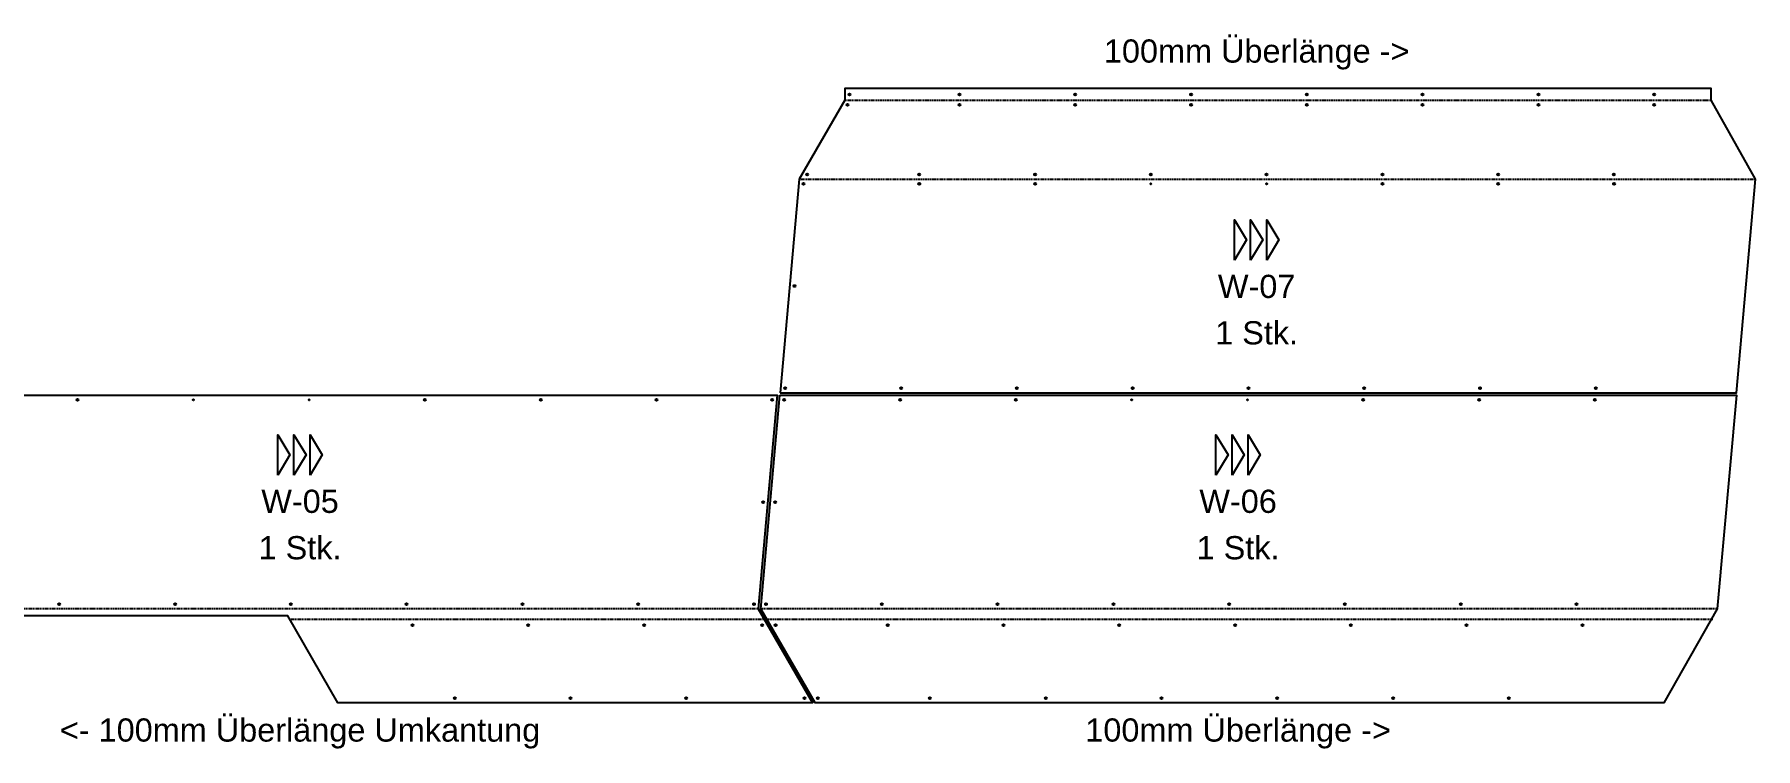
# Model space of a CAD drawing. Header units: millimetres. Extents: x 3800000 to 6300000, y 450000 to 1350000.
# Drawn here: x 6188009 to 6195422, y 1208098 to 1211176 of the extents above; entities that cross this region are included whole.
import ezdxf

# ---------------------------------------------------------------- set-up
doc = ezdxf.new("R2010")
doc.units = ezdxf.units.MM
doc.linetypes.add('Strichliert 5_2.5mm', pattern=[7.5, 5, -2.5])
for name, color, linetype, true_color in [('ANSICHT Paneel Verlegerichtung', 1, 'Continuous', 0xff0000), ('Bohr', 3, 'Continuous', 0x00ff00), ('FERTIGUNG 04 Fräsung Ansichtseite 90°', 1, 'Strichliert 5_2.5mm', 0xff0000), ('FERTIGUNG 04 Fräsung Rückseite 135°', 5, 'Strichliert 5_2.5mm', 0x0000ff), ('FERTIGUNG 04 Fräsung Rückseite 90°', 4, 'Strichliert 5_2.5mm', 0x00ffff), ('Outside', 2, 'Continuous', 0xffff00), ('TXT', 7, 'Continuous', 0xffffff)]:
    doc.layers.add(name, color=color, linetype=linetype, true_color=true_color)
doc.styles.add('Arial Regular', font='arial.ttf')

msp = doc.modelspace()

# ---------------------------------------------------------------- linework, layer by layer
at = {"layer": 'ANSICHT Paneel Verlegerichtung'}
for points in [[(6193177.6, 1210203.1), (6193177.6, 1210376.7), (6193229.7, 1210289.9)], [(6193247, 1210203.1), (6193247, 1210376.7), (6193299.1, 1210289.9)], [(6193316.4, 1210203.1), (6193316.4, 1210376.7), (6193368.5, 1210289.9)], [(6189057.3, 1209277), (6189057.3, 1209450.6), (6189109.4, 1209363.8)], [(6189126.7, 1209277), (6189126.7, 1209450.6), (6189178.8, 1209363.8)], [(6189196.2, 1209277), (6189196.2, 1209450.6), (6189248.2, 1209363.8)], [(6193097.7, 1209277), (6193097.7, 1209450.6), (6193149.7, 1209363.8)], [(6193167.1, 1209277), (6193167.1, 1209450.6), (6193219.2, 1209363.8)], [(6193236.5, 1209277), (6193236.5, 1209450.6), (6193288.6, 1209363.8)]]:
    msp.add_lwpolyline(points, close=True, dxfattribs=at)
at = {"layer": 'Bohr', "linetype": 'ByBlock', "lineweight": -2}
for centre, radius in [((6191518.9, 1210917.1, 0.3), 4.25), ((6191992.9, 1210917.1, 0.6), 4.25), ((6192491.7, 1210917.1, 0.6), 4.25), ((6192990.4, 1210917.1, 0.6), 4.25), ((6193489.1, 1210917.1, 0.6), 4.25), ((6193987.8, 1210917.1, 0.6), 4.25), ((6194486.5, 1210917.1, 0.6), 4.25), ((6194985.3, 1210917.1, 0.6), 4.25), ((6191510.4, 1210872.1, 0), 4.25), ((6191992.9, 1210872.1, 0), 4.25), ((6192491.7, 1210872.1, 0), 4.25), ((6192990.4, 1210872.1, 0), 4.25), ((6193489.1, 1210872.1, 0), 4.25), ((6193987.8, 1210872.1, 0), 4.25), ((6194486.5, 1210872.1, 0), 4.25), ((6194985.3, 1210872.1, 0), 4.25), ((6191337.2, 1210572.1, 0), 4.25), ((6191819.7, 1210572.1, 0), 4.25), ((6192318.5, 1210572.1, 0), 4.25), ((6192817.2, 1210572.1, 0), 4.25), ((6193315.9, 1210572.1, 0), 4.25), ((6193814.6, 1210572.1, 0), 4.25), ((6194313.3, 1210572.1, 0), 4.25), ((6194812.1, 1210572.1, 0), 4.25), ((6191321.2, 1210532.1), 4.25), ((6191820.1, 1210532.1), 4.25), ((6192318.8, 1210532.1), 4.25), ((6192817.5, 1210532.1), 2.55), ((6193316.2, 1210532.1), 2.55), ((6193814.9, 1210532.1), 4.25), ((6194313.7, 1210532.1), 4.25), ((6194812.4, 1210532.1), 4.25), ((6191281.9, 1210091.6, 0), 4.25), ((6191242.7, 1209651.2, 0), 4.25), ((6191741.5, 1209651.2, 0), 4.25), ((6192240.3, 1209651.2, 0), 4.25), ((6192739, 1209651.2, 0), 4.25), ((6193237.7, 1209651.2, 0), 4.25), ((6193736.4, 1209651.2, 0), 4.25), ((6194235.1, 1209651.2, 0), 4.25), ((6194733.9, 1209651.2, 0), 4.25), ((6188194.5, 1209601, -0.6), 4.25), ((6188693.2, 1209601, -0.6), 2.55), ((6189192, 1209601, -0.6), 2.55), ((6189690.7, 1209601, -0.6), 4.25), ((6190189.4, 1209601, -0.6), 4.25), ((6190688.1, 1209601, -0.6), 4.25), ((6191186.8, 1209601, -0.6), 4.25), ((6191238.5, 1209601, -0.6), 4.25), ((6191737.4, 1209601, -0.6), 4.25), ((6192236.1, 1209601, -0.6), 4.25), ((6192734.8, 1209601, -0.6), 2.55), ((6193233.6, 1209601, -0.6), 2.55), ((6193732.3, 1209601, -0.6), 4.25), ((6194231, 1209601, -0.6), 4.25), ((6194729.7, 1209601, -0.6), 4.25), ((6191147.4, 1209160.5, -0.3), 4.25), ((6191199.1, 1209160.5, -0.3), 4.25), ((6188115.7, 1208720), 4.25), ((6188614.4, 1208720), 4.25), ((6189113.1, 1208720), 4.25), ((6189611.8, 1208720), 4.25), ((6190110.5, 1208720), 4.25), ((6190609.3, 1208720), 4.25), ((6191108, 1208720), 4.25), ((6191159.7, 1208720), 4.25), ((6191658.6, 1208720), 4.25), ((6192157.3, 1208720), 4.25), ((6192656, 1208720), 4.25), ((6193154.7, 1208720), 4.25), ((6193653.4, 1208720), 4.25), ((6194152.2, 1208720), 4.25), ((6194650.9, 1208720), 4.25), ((6189637.1, 1208630), 4.25), ((6190135.8, 1208630), 4.25), ((6190634.6, 1208630), 4.25), ((6191143.6, 1208630), 4.25), ((6191201.3, 1208630), 4.25), ((6191683.9, 1208630), 4.25), ((6192182.6, 1208630), 4.25), ((6192681.3, 1208630), 4.25), ((6193180, 1208630), 4.25), ((6193678.7, 1208630), 4.25), ((6194177.5, 1208630), 4.25), ((6194676.2, 1208630), 4.25), ((6189819, 1208315), 4.25), ((6190317.7, 1208315), 4.25), ((6190816.4, 1208315), 4.25), ((6191325.5, 1208315), 4.25), ((6191383.2, 1208315), 4.25), ((6191865.7, 1208315), 4.25), ((6192364.5, 1208315), 4.25), ((6192863.2, 1208315), 4.25), ((6193361.9, 1208315), 4.25), ((6193860.6, 1208315), 4.25), ((6194359.3, 1208315), 4.25)]:
    msp.add_circle(centre, radius, dxfattribs=at)
at = {"layer": 'FERTIGUNG 04 Fräsung Ansichtseite 90°'}
for p, q in [((6191152.3, 1208655), (6189108.3, 1208655)), ((6195237.5, 1208655, 0), (6191163.8, 1208655, 0))]:
    msp.add_line(p, q, dxfattribs=at)
at = {"layer": 'FERTIGUNG 04 Fräsung Rückseite 135°'}
for p, q in [((6191302.6, 1210552.1, 0.6), (6195422.1, 1210552.1, 0.6)), ((6191126.3, 1208700, 0), (6187096.4, 1208700, 0)), ((6195257.3, 1208700, 0), (6191137.8, 1208700, 0))]:
    msp.add_line(p, q, dxfattribs=at)
at = {"layer": 'FERTIGUNG 04 Fräsung Rückseite 90°'}
msp.add_line((6191498.9, 1210892.1, 0.6), (6195231.1, 1210892.1, 0.6), dxfattribs=at)
at = {"layer": 'Outside'}
for points in [[(6191220.8, 1209631.2), (6195340.3, 1209631.2), (6195422.1, 1210552.1), (6195231.1, 1210892.1), (6195231.1, 1210942.1), (6191498.9, 1210942.1), (6191498.9, 1210892.1), (6191302.6, 1210552.1)], [(6187178.5, 1209621), (6191208.4, 1209621), (6191126.3, 1208700), (6191360.1, 1208295), (6189316.2, 1208295), (6189099.7, 1208670), (6187113.7, 1208670), (6187096.4, 1208700)], [(6191219.9, 1209621), (6195339.4, 1209621), (6195257.3, 1208700), (6195026.8, 1208295), (6191371.7, 1208295), (6191137.8, 1208700)]]:
    msp.add_lwpolyline(points, close=True, dxfattribs=at)

# ---------------------------------------------------------------- texts
at = {"layer": 'TXT', "color": 1, "true_color": 0xff0000, "char_height": 100, "attachment_point": 5, "style": 'Arial Regular'}
for s, insert, width in [('100mm Überlänge ->', (6193273.1, 1211089.2, 0), 2772.826), ('<- 100mm Überlänge Umkantung', (6189152.8, 1208163, 0), 4282.609), ('100mm Überlänge ->', (6193193.1, 1208163, 0), 2772.826)]:
    msp.add_mtext(s, dxfattribs=dict(at, insert=insert, width=width))
at = {"layer": 'TXT', "char_height": 100, "attachment_point": 5, "style": 'Arial Regular'}
for s, insert, width in [('W-07', (6193273.1, 1210089.2, 0), 848.913), ('1 Stk.', (6193273.1, 1209889.2, 0), 857.609), ('W-05', (6189152.8, 1209163, 0), 851.087), ('W-06', (6193193.1, 1209163, 0), 848.913), ('1 Stk.', (6189152.8, 1208963, 0), 857.609), ('1 Stk.', (6193193.1, 1208963, 0), 857.609)]:
    msp.add_mtext(s, dxfattribs=dict(at, insert=insert, width=width))

doc.saveas('drawing.dxf')
